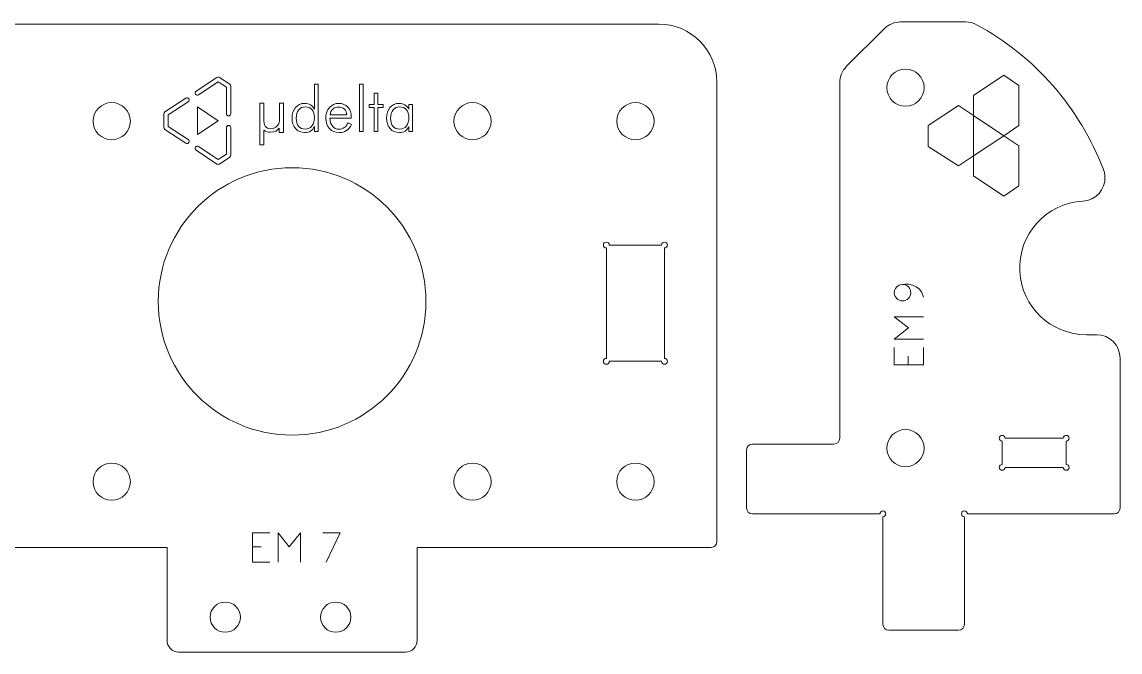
# Model space of a CAD drawing. Header units: inches. Extents: x 2 to 349, y -345 to -5.
# Drawn here: x 170.5 to 264.9, y -344.8 to -290.6 of the extents above; entities that cross this region are included whole.
import ezdxf

# ---------------------------------------------------------------- set-up
doc = ezdxf.new("R2010")
doc.units = ezdxf.units.IN
doc.header["$MEASUREMENT"] = 0
for name, color, linetype in [('exterieur', 7, 'Continuous'), ('gravure', 7, 'Continuous'), ('interieur', 7, 'Continuous')]:
    doc.layers.add(name, color=color, linetype=linetype)

# ---------------------------------------------------------------- blocks, each defined once
blk = doc.blocks.new('block 1742')
at = {"layer": 'exterieur', "lineweight": 0}
blk.add_lwpolyline([(261.989, -317.485), (262.865, -317.485)], dxfattribs=at)
blk = doc.blocks.new('block 1743')
at = {"layer": 'exterieur', "lineweight": 0}
blk.add_lwpolyline([(264.865, -319.484), (264.865, -332.385)], dxfattribs=at)
blk = doc.blocks.new('block 1744')
at = {"layer": 'exterieur', "lineweight": 0}
blk.add_lwpolyline([(251.739, -332.884), (264.365, -332.884)], dxfattribs=at)
blk = doc.blocks.new('block 1745')
at = {"layer": 'exterieur', "lineweight": 0}
blk.add_lwpolyline([(251.489, -342.384), (251.489, -333.134)], dxfattribs=at)
blk = doc.blocks.new('block 1746')
at = {"layer": 'exterieur', "lineweight": 0}
blk.add_lwpolyline([(244.989, -342.885), (250.989, -342.885)], dxfattribs=at)
blk = doc.blocks.new('block 1747')
at = {"layer": 'exterieur', "lineweight": 0}
blk.add_lwpolyline([(244.489, -333.134), (244.489, -342.384)], dxfattribs=at)
blk = doc.blocks.new('block 1748')
at = {"layer": 'exterieur', "lineweight": 0}
blk.add_lwpolyline([(232.776, -332.385), (232.776, -327.385)], dxfattribs=at)
blk = doc.blocks.new('block 1749')
at = {"layer": 'exterieur', "lineweight": 0}
blk.add_lwpolyline([(233.276, -326.884), (240.279, -326.884)], dxfattribs=at)
blk = doc.blocks.new('block 1750')
at = {"layer": 'exterieur', "lineweight": 0}
blk.add_lwpolyline([(240.779, -295.813), (240.779, -326.385)], dxfattribs=at)
blk = doc.blocks.new('block 1751')
at = {"layer": 'exterieur', "lineweight": 0}
blk.add_lwpolyline([(244.593, -291.171), (241.365, -294.399)], dxfattribs=at)
blk = doc.blocks.new('block 1752')
at = {"layer": 'exterieur', "lineweight": 0}
blk.add_lwpolyline([(251.59, -290.585), (246.007, -290.585)], dxfattribs=at)
blk = doc.blocks.new('block 1753')
at = {"layer": 'exterieur', "lineweight": 0}
blk.add_lwpolyline([(233.276, -332.884), (244.239, -332.884)], dxfattribs=at)
blk = doc.blocks.new('block 1754')
at = {"layer": 'exterieur', "lineweight": 0}
blk.add_open_spline([(264.865, -319.484), (264.865, -318.38), (263.969, -317.485), (262.865, -317.485)], degree=3, dxfattribs=at)
blk = doc.blocks.new('block 1755')
at = {"layer": 'exterieur', "lineweight": 0}
blk.add_open_spline([(264.365, -332.884), (264.641, -332.884), (264.865, -332.66), (264.865, -332.385)], degree=3, dxfattribs=at)
blk = doc.blocks.new('block 1756')
at = {"layer": 'exterieur', "lineweight": 0}
blk.add_open_spline([(251.739, -332.884), (251.739, -332.746), (251.627, -332.635), (251.489, -332.635), (251.351, -332.635), (251.239, -332.746), (251.239, -332.884), (251.239, -333.023), (251.351, -333.134), (251.489, -333.134)], degree=3, knots=[0, 0, 0, 0, 1, 1, 1, 2, 2, 2, 3, 3, 3, 3], dxfattribs=at)
blk = doc.blocks.new('block 1757')
at = {"layer": 'exterieur', "lineweight": 0}
blk.add_open_spline([(250.989, -342.885), (251.265, -342.885), (251.489, -342.661), (251.489, -342.384)], degree=3, dxfattribs=at)
blk = doc.blocks.new('block 1758')
at = {"layer": 'exterieur', "lineweight": 0}
blk.add_open_spline([(244.489, -342.384), (244.489, -342.661), (244.713, -342.885), (244.989, -342.885)], degree=3, dxfattribs=at)
blk = doc.blocks.new('block 1759')
at = {"layer": 'exterieur', "lineweight": 0}
blk.add_open_spline([(244.489, -333.134), (244.627, -333.134), (244.739, -333.023), (244.739, -332.884), (244.739, -332.746), (244.627, -332.635), (244.489, -332.635), (244.351, -332.635), (244.239, -332.746), (244.239, -332.884)], degree=3, knots=[0, 0, 0, 0, 1, 1, 1, 2, 2, 2, 3, 3, 3, 3], dxfattribs=at)
blk = doc.blocks.new('block 1760')
at = {"layer": 'exterieur', "lineweight": 0}
blk.add_open_spline([(232.776, -332.385), (232.776, -332.66), (233, -332.884), (233.276, -332.884)], degree=3, dxfattribs=at)
blk = doc.blocks.new('block 1761')
at = {"layer": 'exterieur', "lineweight": 0}
blk.add_open_spline([(233.276, -326.884), (233, -326.884), (232.776, -327.108), (232.776, -327.385)], degree=3, dxfattribs=at)
blk = doc.blocks.new('block 1762')
at = {"layer": 'exterieur', "lineweight": 0}
blk.add_open_spline([(240.279, -326.884), (240.555, -326.884), (240.779, -326.661), (240.779, -326.385)], degree=3, dxfattribs=at)
blk = doc.blocks.new('block 1763')
at = {"layer": 'exterieur', "lineweight": 0}
blk.add_open_spline([(241.365, -294.399), (240.99, -294.774), (240.779, -295.283), (240.779, -295.813)], degree=3, dxfattribs=at)
blk = doc.blocks.new('block 1764')
at = {"layer": 'exterieur', "lineweight": 0}
blk.add_open_spline([(246.007, -290.585), (245.477, -290.585), (244.968, -290.795), (244.593, -291.171)], degree=3, dxfattribs=at)
blk = doc.blocks.new('block 1765')
at = {"layer": 'exterieur', "lineweight": 0}
blk.add_open_spline([(252.543, -290.827), (252.251, -290.668), (251.923, -290.585), (251.59, -290.585)], degree=3, dxfattribs=at)
blk = doc.blocks.new('block 1766')
at = {"layer": 'exterieur', "lineweight": 0}
blk.add_open_spline([(263.438, -303.286), (261.415, -297.962), (257.549, -293.541), (252.543, -290.827)], degree=3, dxfattribs=at)
blk = doc.blocks.new('block 1767')
at = {"layer": 'exterieur', "lineweight": 0}
blk.add_open_spline([(261.677, -305.993), (262.78, -305.933), (263.625, -304.99), (263.565, -303.888), (263.554, -303.682), (263.511, -303.478), (263.438, -303.286)], degree=3, knots=[0, 0, 0, 0, 1, 1, 1, 2, 2, 2, 2], dxfattribs=at)
blk = doc.blocks.new('block 1768')
at = {"layer": 'exterieur', "lineweight": 0}
blk.add_open_spline([(261.677, -305.993), (258.506, -306.166), (256.075, -308.876), (256.248, -312.047), (256.414, -315.097), (258.935, -317.485), (261.989, -317.485)], degree=3, knots=[0, 0, 0, 0, 1, 1, 1, 2, 2, 2, 2], dxfattribs=at)
blk = doc.blocks.new('block 1797')
at = {"layer": 'exterieur', "lineweight": 0}
blk.add_lwpolyline([(182.973, -335.768), (182.973, -343.768)], dxfattribs=at)
blk = doc.blocks.new('block 1798')
at = {"layer": 'exterieur', "lineweight": 0}
blk.add_lwpolyline([(157.723, -335.768), (182.973, -335.768)], dxfattribs=at)
blk = doc.blocks.new('block 1800')
at = {"layer": 'exterieur', "lineweight": 0}
blk.add_lwpolyline([(225.223, -290.768), (162.223, -290.768)], dxfattribs=at)
blk = doc.blocks.new('block 1801')
at = {"layer": 'exterieur', "lineweight": 0}
blk.add_lwpolyline([(230.223, -335.268), (230.223, -295.768)], dxfattribs=at)
blk = doc.blocks.new('block 1802')
at = {"layer": 'exterieur', "lineweight": 0}
blk.add_lwpolyline([(204.473, -335.768), (229.723, -335.768)], dxfattribs=at)
blk = doc.blocks.new('block 1803')
at = {"layer": 'exterieur', "lineweight": 0}
blk.add_lwpolyline([(204.473, -343.768), (204.473, -335.768)], dxfattribs=at)
blk = doc.blocks.new('block 1804')
at = {"layer": 'exterieur', "lineweight": 0}
blk.add_lwpolyline([(183.973, -344.768), (203.473, -344.768)], dxfattribs=at)
blk = doc.blocks.new('block 1805')
at = {"layer": 'exterieur', "lineweight": 0}
blk.add_open_spline([(182.973, -343.768), (182.973, -344.32), (183.421, -344.768), (183.973, -344.768)], degree=3, dxfattribs=at)
blk = doc.blocks.new('block 1808')
at = {"layer": 'exterieur', "lineweight": 0}
blk.add_open_spline([(230.223, -295.768), (230.223, -293.006), (227.985, -290.768), (225.223, -290.768)], degree=3, dxfattribs=at)
blk = doc.blocks.new('block 1809')
at = {"layer": 'exterieur', "lineweight": 0}
blk.add_open_spline([(229.723, -335.768), (229.999, -335.768), (230.223, -335.544), (230.223, -335.268)], degree=3, dxfattribs=at)
blk = doc.blocks.new('block 1810')
at = {"layer": 'exterieur', "lineweight": 0}
blk.add_open_spline([(203.473, -344.768), (204.025, -344.768), (204.473, -344.32), (204.473, -343.768)], degree=3, dxfattribs=at)
blk = doc.blocks.new('block 2477')
at = {"layer": 'interieur', "lineweight": 0}
blk.add_open_spline([(205.223, -314.618), (205.223, -308.267), (200.075, -303.118), (193.723, -303.118), (187.372, -303.118), (182.223, -308.267), (182.223, -314.618), (182.223, -320.969), (187.372, -326.118), (193.723, -326.118), (200.075, -326.118), (205.223, -320.969), (205.223, -314.618), (205.223, -314.618), (205.223, -314.618), (205.223, -314.618)], degree=3, knots=[0, 0, 0, 0, 1, 1, 1, 2, 2, 2, 3, 3, 3, 4, 4, 4, 5, 5, 5, 5], dxfattribs=at)
blk = doc.blocks.new('block 2478')
at = {"layer": 'interieur', "lineweight": 0}
blk.add_open_spline([(189.273, -341.768), (189.273, -341.05), (188.691, -340.468), (187.973, -340.468), (187.255, -340.468), (186.673, -341.05), (186.673, -341.768), (186.673, -342.486), (187.255, -343.068), (187.973, -343.068), (188.691, -343.068), (189.273, -342.486), (189.273, -341.768), (189.273, -341.768), (189.273, -341.768), (189.273, -341.768)], degree=3, knots=[0, 0, 0, 0, 1, 1, 1, 2, 2, 2, 3, 3, 3, 4, 4, 4, 5, 5, 5, 5], dxfattribs=at)
blk = doc.blocks.new('block 2479')
at = {"layer": 'interieur', "lineweight": 0}
blk.add_open_spline([(198.773, -341.768), (198.773, -341.05), (198.191, -340.468), (197.473, -340.468), (196.755, -340.468), (196.173, -341.05), (196.173, -341.768), (196.173, -342.486), (196.755, -343.068), (197.473, -343.068), (198.191, -343.068), (198.773, -342.486), (198.773, -341.768), (198.773, -341.768), (198.773, -341.768), (198.773, -341.768)], degree=3, knots=[0, 0, 0, 0, 1, 1, 1, 2, 2, 2, 3, 3, 3, 4, 4, 4, 5, 5, 5, 5], dxfattribs=at)
blk = doc.blocks.new('block 2480')
at = {"layer": 'interieur', "lineweight": 0}
blk.add_open_spline([(224.823, -330.118), (224.823, -329.234), (224.107, -328.518), (223.223, -328.518), (222.34, -328.518), (221.623, -329.234), (221.623, -330.118), (221.623, -331.002), (222.34, -331.718), (223.223, -331.718), (224.107, -331.718), (224.823, -331.002), (224.823, -330.118), (224.823, -330.118), (224.823, -330.118), (224.823, -330.118)], degree=3, knots=[0, 0, 0, 0, 1, 1, 1, 2, 2, 2, 3, 3, 3, 4, 4, 4, 5, 5, 5, 5], dxfattribs=at)
blk = doc.blocks.new('block 2481')
at = {"layer": 'interieur', "lineweight": 0}
blk.add_open_spline([(210.823, -330.118), (210.823, -329.234), (210.107, -328.518), (209.223, -328.518), (208.34, -328.518), (207.623, -329.234), (207.623, -330.118), (207.623, -331.002), (208.34, -331.718), (209.223, -331.718), (210.107, -331.718), (210.823, -331.002), (210.823, -330.118), (210.823, -330.118), (210.823, -330.118), (210.823, -330.118)], degree=3, knots=[0, 0, 0, 0, 1, 1, 1, 2, 2, 2, 3, 3, 3, 4, 4, 4, 5, 5, 5, 5], dxfattribs=at)
blk = doc.blocks.new('block 2482')
at = {"layer": 'interieur', "lineweight": 0}
blk.add_open_spline([(210.823, -299.118), (210.823, -298.234), (210.107, -297.518), (209.223, -297.518), (208.34, -297.518), (207.623, -298.234), (207.623, -299.118), (207.623, -300.002), (208.34, -300.718), (209.223, -300.718), (210.107, -300.718), (210.823, -300.002), (210.823, -299.118), (210.823, -299.118), (210.823, -299.118), (210.823, -299.118)], degree=3, knots=[0, 0, 0, 0, 1, 1, 1, 2, 2, 2, 3, 3, 3, 4, 4, 4, 5, 5, 5, 5], dxfattribs=at)
blk = doc.blocks.new('block 2483')
at = {"layer": 'interieur', "lineweight": 0}
blk.add_open_spline([(224.823, -299.118), (224.823, -298.234), (224.107, -297.518), (223.223, -297.518), (222.34, -297.518), (221.623, -298.234), (221.623, -299.118), (221.623, -300.002), (222.34, -300.718), (223.223, -300.718), (224.107, -300.718), (224.823, -300.002), (224.823, -299.118), (224.823, -299.118), (224.823, -299.118), (224.823, -299.118)], degree=3, knots=[0, 0, 0, 0, 1, 1, 1, 2, 2, 2, 3, 3, 3, 4, 4, 4, 5, 5, 5, 5], dxfattribs=at)
blk = doc.blocks.new('block 2484')
at = {"layer": 'interieur', "lineweight": 0}
blk.add_lwpolyline([(220.973, -319.768), (225.473, -319.768)], dxfattribs=at)
blk = doc.blocks.new('block 2485')
at = {"layer": 'interieur', "lineweight": 0}
blk.add_lwpolyline([(225.723, -319.518), (225.723, -310.018)], dxfattribs=at)
blk = doc.blocks.new('block 2486')
at = {"layer": 'interieur', "lineweight": 0}
blk.add_lwpolyline([(225.473, -309.768), (220.973, -309.768)], dxfattribs=at)
blk = doc.blocks.new('block 2487')
at = {"layer": 'interieur', "lineweight": 0}
blk.add_lwpolyline([(220.723, -310.018), (220.723, -319.518)], dxfattribs=at)
blk = doc.blocks.new('block 2488')
at = {"layer": 'interieur', "lineweight": 0}
blk.add_open_spline([(220.723, -319.518), (220.585, -319.518), (220.473, -319.63), (220.473, -319.768), (220.473, -319.906), (220.585, -320.018), (220.723, -320.018), (220.861, -320.018), (220.973, -319.906), (220.973, -319.768)], degree=3, knots=[0, 0, 0, 0, 1, 1, 1, 2, 2, 2, 3, 3, 3, 3], dxfattribs=at)
blk = doc.blocks.new('block 2489')
at = {"layer": 'interieur', "lineweight": 0}
blk.add_open_spline([(225.473, -319.768), (225.473, -319.906), (225.585, -320.018), (225.723, -320.018), (225.861, -320.018), (225.973, -319.906), (225.973, -319.768), (225.973, -319.63), (225.861, -319.518), (225.723, -319.518)], degree=3, knots=[0, 0, 0, 0, 1, 1, 1, 2, 2, 2, 3, 3, 3, 3], dxfattribs=at)
blk = doc.blocks.new('block 2490')
at = {"layer": 'interieur', "lineweight": 0}
blk.add_open_spline([(225.723, -310.018), (225.861, -310.018), (225.973, -309.906), (225.973, -309.768), (225.973, -309.63), (225.861, -309.518), (225.723, -309.518), (225.585, -309.518), (225.473, -309.63), (225.473, -309.768)], degree=3, knots=[0, 0, 0, 0, 1, 1, 1, 2, 2, 2, 3, 3, 3, 3], dxfattribs=at)
blk = doc.blocks.new('block 2491')
at = {"layer": 'interieur', "lineweight": 0}
blk.add_open_spline([(220.973, -309.768), (220.973, -309.63), (220.861, -309.518), (220.723, -309.518), (220.585, -309.518), (220.473, -309.63), (220.473, -309.768), (220.473, -309.906), (220.585, -310.018), (220.723, -310.018)], degree=3, knots=[0, 0, 0, 0, 1, 1, 1, 2, 2, 2, 3, 3, 3, 3], dxfattribs=at)
blk = doc.blocks.new('block 2493')
at = {"layer": 'interieur', "lineweight": 0}
blk.add_open_spline([(179.823, -299.118), (179.823, -298.234), (179.107, -297.518), (178.223, -297.518), (177.34, -297.518), (176.623, -298.234), (176.623, -299.118), (176.623, -300.002), (177.34, -300.718), (178.223, -300.718), (179.107, -300.718), (179.823, -300.002), (179.823, -299.118), (179.823, -299.118), (179.823, -299.118), (179.823, -299.118)], degree=3, knots=[0, 0, 0, 0, 1, 1, 1, 2, 2, 2, 3, 3, 3, 4, 4, 4, 5, 5, 5, 5], dxfattribs=at)
blk = doc.blocks.new('block 2494')
at = {"layer": 'interieur', "lineweight": 0}
blk.add_open_spline([(179.823, -330.118), (179.823, -329.234), (179.107, -328.518), (178.223, -328.518), (177.34, -328.518), (176.623, -329.234), (176.623, -330.118), (176.623, -331.002), (177.34, -331.718), (178.223, -331.718), (179.107, -331.718), (179.823, -331.002), (179.823, -330.118), (179.823, -330.118), (179.823, -330.118), (179.823, -330.118)], degree=3, knots=[0, 0, 0, 0, 1, 1, 1, 2, 2, 2, 3, 3, 3, 4, 4, 4, 5, 5, 5, 5], dxfattribs=at)
blk = doc.blocks.new('block 2672')
at = {"layer": 'interieur', "lineweight": 0}
blk.add_lwpolyline([(260.239, -328.635), (260.239, -326.634)], dxfattribs=at)
blk = doc.blocks.new('block 2673')
at = {"layer": 'interieur', "lineweight": 0}
blk.add_lwpolyline([(259.989, -326.385), (254.989, -326.385)], dxfattribs=at)
blk = doc.blocks.new('block 2674')
at = {"layer": 'interieur', "lineweight": 0}
blk.add_lwpolyline([(254.739, -326.634), (254.739, -328.635)], dxfattribs=at)
blk = doc.blocks.new('block 2675')
at = {"layer": 'interieur', "lineweight": 0}
blk.add_lwpolyline([(254.989, -328.885), (259.989, -328.885)], dxfattribs=at)
blk = doc.blocks.new('block 2676')
at = {"layer": 'interieur', "lineweight": 0}
blk.add_open_spline([(260.239, -326.634), (260.377, -326.634), (260.489, -326.523), (260.489, -326.385), (260.489, -326.246), (260.377, -326.135), (260.239, -326.135), (260.101, -326.135), (259.989, -326.246), (259.989, -326.385)], degree=3, knots=[0, 0, 0, 0, 1, 1, 1, 2, 2, 2, 3, 3, 3, 3], dxfattribs=at)
blk = doc.blocks.new('block 2677')
at = {"layer": 'interieur', "lineweight": 0}
blk.add_open_spline([(254.989, -326.385), (254.989, -326.246), (254.877, -326.135), (254.739, -326.135), (254.601, -326.135), (254.489, -326.246), (254.489, -326.385), (254.489, -326.523), (254.601, -326.634), (254.739, -326.634)], degree=3, knots=[0, 0, 0, 0, 1, 1, 1, 2, 2, 2, 3, 3, 3, 3], dxfattribs=at)
blk = doc.blocks.new('block 2678')
at = {"layer": 'interieur', "lineweight": 0}
blk.add_open_spline([(254.739, -328.635), (254.601, -328.635), (254.489, -328.747), (254.489, -328.885), (254.489, -329.022), (254.601, -329.135), (254.739, -329.135), (254.877, -329.135), (254.989, -329.022), (254.989, -328.885)], degree=3, knots=[0, 0, 0, 0, 1, 1, 1, 2, 2, 2, 3, 3, 3, 3], dxfattribs=at)
blk = doc.blocks.new('block 2679')
at = {"layer": 'interieur', "lineweight": 0}
blk.add_open_spline([(259.989, -328.885), (259.989, -329.022), (260.101, -329.135), (260.239, -329.135), (260.377, -329.135), (260.489, -329.022), (260.489, -328.885), (260.489, -328.747), (260.377, -328.635), (260.239, -328.635)], degree=3, knots=[0, 0, 0, 0, 1, 1, 1, 2, 2, 2, 3, 3, 3, 3], dxfattribs=at)
blk = doc.blocks.new('block 2680')
at = {"layer": 'interieur', "lineweight": 0}
blk.add_open_spline([(248.029, -327.234), (248.029, -326.351), (247.313, -325.635), (246.429, -325.635), (245.545, -325.635), (244.829, -326.351), (244.829, -327.234), (244.829, -328.118), (245.545, -328.834), (246.429, -328.834), (247.313, -328.834), (248.029, -328.118), (248.029, -327.234), (248.029, -327.234), (248.029, -327.234), (248.029, -327.234)], degree=3, knots=[0, 0, 0, 0, 1, 1, 1, 2, 2, 2, 3, 3, 3, 4, 4, 4, 5, 5, 5, 5], dxfattribs=at)
blk = doc.blocks.new('block 2681')
at = {"layer": 'interieur', "lineweight": 0}
blk.add_open_spline([(248.029, -296.235), (248.029, -295.351), (247.313, -294.635), (246.429, -294.635), (245.545, -294.635), (244.829, -295.351), (244.829, -296.235), (244.829, -297.118), (245.545, -297.835), (246.429, -297.835), (247.313, -297.835), (248.029, -297.118), (248.029, -296.235), (248.029, -296.235), (248.029, -296.235), (248.029, -296.235)], degree=3, knots=[0, 0, 0, 0, 1, 1, 1, 2, 2, 2, 3, 3, 3, 4, 4, 4, 5, 5, 5, 5], dxfattribs=at)
blk = doc.blocks.new('block 2942')
at = {"layer": 'gravure', "lineweight": 0}
for points in [[(199.83, -299.997), (199.498, -299.997), (199.498, -295.941), (199.83, -295.941), (199.83, -299.997)], [(200.777, -297.95), (200.351, -297.95), (200.351, -297.676), (200.777, -297.676), (200.777, -296.723), (201.094, -296.723), (201.094, -297.676), (201.56, -297.676), (201.56, -297.95), (201.094, -297.95), (201.094, -299.997), (200.777, -299.997), (200.777, -297.95)]]:
    blk.add_lwpolyline(points, dxfattribs=at)
for points, knots in [([(195.633, -299.997), (195.633, -299.997), (195.633, -299.572), (195.633, -299.572), (195.556, -299.745), (195.449, -299.876), (195.311, -299.965), (195.173, -300.054), (195.011, -300.098), (194.825, -300.098), (194.491, -300.098), (194.223, -299.984), (194.02, -299.756), (193.817, -299.527), (193.715, -299.225), (193.715, -298.85), (193.715, -298.479), (193.815, -298.176), (194.016, -297.941), (194.216, -297.706), (194.476, -297.589), (194.793, -297.589), (194.99, -297.589), (195.16, -297.632), (195.302, -297.719), (195.444, -297.805), (195.555, -297.932), (195.633, -298.099), (195.633, -298.099), (195.633, -295.941), (195.633, -295.941), (195.633, -295.941), (195.96, -295.941), (195.96, -295.941), (195.96, -295.941), (195.96, -299.997), (195.96, -299.997), (195.96, -299.997), (195.633, -299.997), (195.633, -299.997)], [0, 0, 0, 0, 1, 1, 1, 2, 2, 2, 3, 3, 3, 4, 4, 4, 5, 5, 5, 6, 6, 6, 7, 7, 7, 8, 8, 8, 9, 9, 9, 10, 10, 10, 11, 11, 11, 12, 12, 12, 13, 13, 13, 13]), ([(194.073, -298.861), (194.073, -299.161), (194.141, -299.392), (194.276, -299.555), (194.411, -299.717), (194.605, -299.798), (194.856, -299.798), (195.098, -299.798), (195.289, -299.709), (195.429, -299.532), (195.569, -299.355), (195.638, -299.111), (195.638, -298.801), (195.638, -298.516), (195.569, -298.293), (195.432, -298.13), (195.294, -297.966), (195.103, -297.885), (194.861, -297.885), (194.619, -297.885), (194.427, -297.972), (194.285, -298.145), (194.144, -298.319), (194.073, -298.557), (194.073, -298.861)], [0, 0, 0, 0, 1, 1, 1, 2, 2, 2, 3, 3, 3, 4, 4, 4, 5, 5, 5, 6, 6, 6, 7, 7, 7, 8, 8, 8, 8]), ([(198.807, -298.845), (198.807, -298.845), (196.962, -298.845), (196.962, -298.845), (196.971, -299.145), (197.046, -299.381), (197.187, -299.552), (197.329, -299.723), (197.518, -299.808), (197.755, -299.808), (197.926, -299.808), (198.076, -299.762), (198.205, -299.67), (198.334, -299.577), (198.442, -299.437), (198.527, -299.251), (198.527, -299.251), (198.823, -299.413), (198.823, -299.413), (198.704, -299.648), (198.559, -299.822), (198.387, -299.933), (198.216, -300.043), (198.004, -300.098), (197.755, -300.098), (197.415, -300.098), (197.139, -299.985), (196.93, -299.757), (196.719, -299.53), (196.614, -299.231), (196.614, -298.861), (196.614, -298.48), (196.718, -298.174), (196.927, -297.94), (197.136, -297.706), (197.408, -297.589), (197.745, -297.589), (198.066, -297.589), (198.323, -297.697), (198.517, -297.912), (198.71, -298.128), (198.807, -298.415), (198.807, -298.775), (198.807, -298.775), (198.807, -298.845), (198.807, -298.845)], [0, 0, 0, 0, 1, 1, 1, 2, 2, 2, 3, 3, 3, 4, 4, 4, 5, 5, 5, 6, 6, 6, 7, 7, 7, 8, 8, 8, 9, 9, 9, 10, 10, 10, 11, 11, 11, 12, 12, 12, 13, 13, 13, 14, 14, 14, 15, 15, 15, 15]), ([(198.425, -298.571), (198.409, -298.358), (198.339, -298.193), (198.214, -298.076), (198.087, -297.959), (197.917, -297.901), (197.703, -297.901), (197.508, -297.901), (197.344, -297.961), (197.212, -298.083), (197.08, -298.206), (197.004, -298.368), (196.983, -298.571), (196.983, -298.571), (198.425, -298.571), (198.425, -298.571)], [0, 0, 0, 0, 1, 1, 1, 2, 2, 2, 3, 3, 3, 4, 4, 4, 5, 5, 5, 5]), ([(203.753, -299.997), (203.753, -299.997), (203.753, -299.572), (203.753, -299.572), (203.675, -299.744), (203.568, -299.874), (203.43, -299.964), (203.291, -300.053), (203.127, -300.098), (202.939, -300.098), (202.605, -300.098), (202.337, -299.984), (202.134, -299.756), (201.931, -299.527), (201.83, -299.225), (201.83, -298.85), (201.83, -298.479), (201.93, -298.176), (202.13, -297.941), (202.331, -297.706), (202.59, -297.589), (202.908, -297.589), (203.105, -297.589), (203.275, -297.632), (203.419, -297.719), (203.563, -297.805), (203.674, -297.932), (203.753, -298.099), (203.753, -298.099), (203.753, -297.676), (203.753, -297.676), (203.753, -297.676), (204.074, -297.676), (204.074, -297.676), (204.074, -297.676), (204.074, -299.997), (204.074, -299.997), (204.074, -299.997), (203.753, -299.997), (203.753, -299.997)], [0, 0, 0, 0, 1, 1, 1, 2, 2, 2, 3, 3, 3, 4, 4, 4, 5, 5, 5, 6, 6, 6, 7, 7, 7, 8, 8, 8, 9, 9, 9, 10, 10, 10, 11, 11, 11, 12, 12, 12, 13, 13, 13, 13]), ([(202.188, -298.861), (202.188, -299.161), (202.256, -299.392), (202.39, -299.555), (202.526, -299.717), (202.719, -299.798), (202.97, -299.798), (203.214, -299.798), (203.407, -299.709), (203.547, -299.532), (203.687, -299.355), (203.758, -299.111), (203.758, -298.801), (203.758, -298.516), (203.688, -298.293), (203.548, -298.13), (203.409, -297.966), (203.218, -297.885), (202.976, -297.885), (202.732, -297.885), (202.541, -297.972), (202.4, -298.145), (202.258, -298.319), (202.188, -298.557), (202.188, -298.861)], [0, 0, 0, 0, 1, 1, 1, 2, 2, 2, 3, 3, 3, 4, 4, 4, 5, 5, 5, 6, 6, 6, 7, 7, 7, 8, 8, 8, 8])]:
    blk.add_open_spline(points, degree=3, knots=knots, dxfattribs=at)
blk = doc.blocks.new('block 2943')
at = {"layer": 'gravure', "lineweight": 0}
blk.add_open_spline([(192.626, -297.561), (192.626, -297.561), (192.626, -299.107), (192.626, -299.107), (192.626, -299.192), (192.61, -299.278), (192.583, -299.348), (192.497, -299.557), (192.185, -299.776), (191.869, -299.776), (191.44, -299.776), (191.29, -299.444), (191.29, -298.951), (191.29, -298.951), (191.29, -297.561), (191.29, -297.561), (191.29, -297.561), (191.287, -297.561), (191.287, -297.561), (191.287, -297.561), (190.957, -297.561), (190.957, -297.561), (190.957, -297.561), (190.957, -299.032), (190.957, -299.032), (190.957, -299.032), (190.957, -301.143), (190.957, -301.143), (190.957, -301.143), (191.287, -301.143), (191.287, -301.143), (191.287, -301.143), (191.287, -299.901), (191.287, -299.901), (191.468, -300.042), (191.691, -300.075), (191.864, -300.075), (192.244, -300.075), (192.498, -299.897), (192.622, -299.709), (192.622, -299.709), (192.621, -300.098), (192.621, -300.098), (192.621, -300.098), (192.979, -300.098), (192.979, -300.098), (192.979, -300.098), (192.979, -299.402), (192.979, -299.402), (192.979, -299.402), (192.979, -297.561), (192.979, -297.561), (192.979, -297.561), (192.626, -297.561), (192.626, -297.561)], degree=3, knots=[0, 0, 0, 0, 1, 1, 1, 2, 2, 2, 3, 3, 3, 4, 4, 4, 5, 5, 5, 6, 6, 6, 7, 7, 7, 8, 8, 8, 9, 9, 9, 10, 10, 10, 11, 11, 11, 12, 12, 12, 13, 13, 13, 14, 14, 14, 15, 15, 15, 16, 16, 16, 17, 17, 17, 18, 18, 18, 18], dxfattribs=at)
blk = doc.blocks.new('block 2941')
at = {"layer": 'gravure', "lineweight": 0}
blk.add_lwpolyline([(185.58, -297.884), (187.368, -299.075), (185.58, -300.265), (185.58, -297.884)], dxfattribs=at)
for points, knots in [([(188.262, -298.666), (188.159, -298.666), (188.076, -298.582), (188.076, -298.479), (188.076, -298.479), (188.076, -296.198), (188.076, -296.198), (188.076, -296.198), (187.368, -295.726), (187.368, -295.726), (187.368, -295.726), (185.683, -296.848), (185.683, -296.848), (185.597, -296.905), (185.482, -296.882), (185.425, -296.796), (185.368, -296.711), (185.391, -296.596), (185.476, -296.539), (185.476, -296.539), (187.264, -295.348), (187.264, -295.348), (187.327, -295.306), (187.408, -295.306), (187.471, -295.348), (187.471, -295.348), (188.365, -295.943), (188.365, -295.943), (188.416, -295.977), (188.447, -296.036), (188.447, -296.098), (188.447, -296.098), (188.447, -298.479), (188.447, -298.479), (188.447, -298.582), (188.364, -298.666), (188.262, -298.666)], [0, 0, 0, 0, 1, 1, 1, 2, 2, 2, 3, 3, 3, 4, 4, 4, 5, 5, 5, 6, 6, 6, 7, 7, 7, 8, 8, 8, 9, 9, 9, 10, 10, 10, 11, 11, 11, 12, 12, 12, 12]), ([(184.685, -301.047), (184.65, -301.047), (184.614, -301.037), (184.583, -301.016), (184.583, -301.016), (182.794, -299.825), (182.794, -299.825), (182.742, -299.79), (182.711, -299.732), (182.711, -299.67), (182.711, -299.67), (182.711, -298.479), (182.711, -298.479), (182.711, -298.417), (182.742, -298.359), (182.794, -298.325), (182.794, -298.325), (184.583, -297.134), (184.583, -297.134), (184.668, -297.077), (184.784, -297.1), (184.84, -297.186), (184.897, -297.271), (184.874, -297.387), (184.789, -297.443), (184.789, -297.443), (183.084, -298.579), (183.084, -298.579), (183.084, -298.579), (183.084, -299.57), (183.084, -299.57), (183.084, -299.57), (184.789, -300.706), (184.789, -300.706), (184.874, -300.763), (184.897, -300.878), (184.84, -300.964), (184.805, -301.018), (184.746, -301.047), (184.685, -301.047)], [0, 0, 0, 0, 1, 1, 1, 2, 2, 2, 3, 3, 3, 4, 4, 4, 5, 5, 5, 6, 6, 6, 7, 7, 7, 8, 8, 8, 9, 9, 9, 10, 10, 10, 11, 11, 11, 12, 12, 12, 13, 13, 13, 13]), ([(187.368, -302.833), (187.332, -302.833), (187.296, -302.823), (187.264, -302.802), (187.264, -302.802), (185.476, -301.611), (185.476, -301.611), (185.391, -301.554), (185.368, -301.438), (185.425, -301.353), (185.482, -301.267), (185.597, -301.244), (185.683, -301.301), (185.683, -301.301), (187.368, -302.423), (187.368, -302.423), (187.368, -302.423), (188.076, -301.952), (188.076, -301.952), (188.076, -301.952), (188.076, -299.67), (188.076, -299.67), (188.076, -299.567), (188.159, -299.484), (188.262, -299.484), (188.364, -299.484), (188.447, -299.567), (188.447, -299.67), (188.447, -299.67), (188.447, -302.052), (188.447, -302.052), (188.447, -302.114), (188.416, -302.171), (188.365, -302.206), (188.365, -302.206), (187.471, -302.802), (187.471, -302.802), (187.439, -302.823), (187.403, -302.833), (187.368, -302.833)], [0, 0, 0, 0, 1, 1, 1, 2, 2, 2, 3, 3, 3, 4, 4, 4, 5, 5, 5, 6, 6, 6, 7, 7, 7, 8, 8, 8, 9, 9, 9, 10, 10, 10, 11, 11, 11, 12, 12, 12, 13, 13, 13, 13])]:
    blk.add_open_spline(points, degree=3, knots=knots, dxfattribs=at)
at = {"layer": 'gravure'}
for name in ['block 2942', 'block 2943']:
    blk.add_blockref(name, (0, 0), dxfattribs=at)
blk = doc.blocks.new('block 2945')
at = {"layer": 'gravure', "lineweight": 0}
for points in [[(190.316, -334.507), (190.316, -337.029)], [(190.316, -334.507), (191.803, -334.507)], [(192.515, -337.029), (192.515, -334.507), (193.474, -335.732), (194.434, -334.507), (194.434, -337.029)], [(190.316, -335.721), (191.059, -335.721)], [(190.316, -337.029), (191.803, -337.029)]]:
    blk.add_lwpolyline(points, dxfattribs=at)
blk = doc.blocks.new('block 2944')
at = {"layer": 'gravure', "lineweight": 0}
blk.add_lwpolyline([(196.642, -337.029), (197.837, -334.507), (196.372, -334.507)], dxfattribs=at)
at = {"layer": 'gravure'}
blk.add_blockref('block 2945', (0, 0), dxfattribs=at)
blk = doc.blocks.new('block 2951')
at = {"layer": 'gravure', "lineweight": 0}
for points in [[(247.98, -317.858), (245.459, -317.858), (246.683, -316.899), (245.459, -315.94), (247.98, -315.94)], [(245.459, -320.058), (245.459, -318.571)], [(247.98, -320.058), (247.98, -318.571)], [(246.672, -320.058), (246.672, -319.314)], [(245.459, -320.058), (247.98, -320.058)]]:
    blk.add_lwpolyline(points, dxfattribs=at)
blk = doc.blocks.new('block 2950')
at = {"layer": 'gravure', "lineweight": 0}
blk.add_open_spline([(246.178, -313.158), (246.569, -313.158), (246.887, -313.475), (246.887, -313.867), (246.887, -314.259), (246.569, -314.576), (246.178, -314.576), (245.786, -314.576), (245.469, -314.259), (245.469, -313.867), (245.469, -313.622), (245.583, -313.355), (245.873, -313.233), (246.425, -313.001), (247.739, -313.081), (247.971, -314.247)], degree=3, knots=[0, 0, 0, 0, 1, 1, 1, 2, 2, 2, 3, 3, 3, 4, 4, 4, 5, 5, 5, 5], dxfattribs=at)
at = {"layer": 'gravure'}
blk.add_blockref('block 2951', (0, 0), dxfattribs=at)
blk = doc.blocks.new('block 2952')
at = {"layer": 'gravure', "lineweight": 0}
for points in [[(254.867, -295.175), (256.166, -296.04), (256.166, -299.5), (254.867, -300.366), (252.269, -298.635), (252.269, -296.905), (254.867, -295.175)], [(248.371, -299.5), (250.97, -297.77), (252.269, -298.635), (252.269, -302.096), (250.97, -302.96), (248.371, -301.283), (248.371, -299.5)], [(254.867, -300.366), (256.166, -301.231), (256.166, -304.691), (254.867, -305.556), (252.269, -303.826), (252.269, -302.096), (254.867, -300.366)]]:
    blk.add_lwpolyline(points, dxfattribs=at)

msp = doc.modelspace()

# ---------------------------------------------------------------- block references
at = {"layer": 'exterieur'}
for name in ['block 1764', 'block 1752', 'block 1765', 'block 1800', 'block 1808', 'block 1751', 'block 1766', 'block 1763', 'block 1801', 'block 1750', 'block 1767', 'block 1768', 'block 1742', 'block 1754', 'block 1743', 'block 1762', 'block 1761', 'block 1748', 'block 1749', 'block 1760', 'block 1753', 'block 1759', 'block 1756', 'block 1744', 'block 1755', 'block 1747', 'block 1745', 'block 1798', 'block 1797', 'block 1802', 'block 1803', 'block 1809', 'block 1758', 'block 1757', 'block 1746', 'block 1805', 'block 1810', 'block 1804']:
    msp.add_blockref(name, (0, 0), dxfattribs=at)
at = {"layer": 'gravure'}
for name in ['block 2941', 'block 2952', 'block 2950', 'block 2944']:
    msp.add_blockref(name, (0, 0), dxfattribs=at)
at = {"layer": 'interieur'}
for name in ['block 2681', 'block 2493', 'block 2482', 'block 2483', 'block 2477', 'block 2491', 'block 2487', 'block 2486', 'block 2490', 'block 2485', 'block 2488', 'block 2484', 'block 2489', 'block 2680', 'block 2677', 'block 2673', 'block 2676', 'block 2674', 'block 2672', 'block 2494', 'block 2481', 'block 2480', 'block 2678', 'block 2675', 'block 2679', 'block 2478', 'block 2479']:
    msp.add_blockref(name, (0, 0), dxfattribs=at)

doc.saveas('drawing.dxf')
